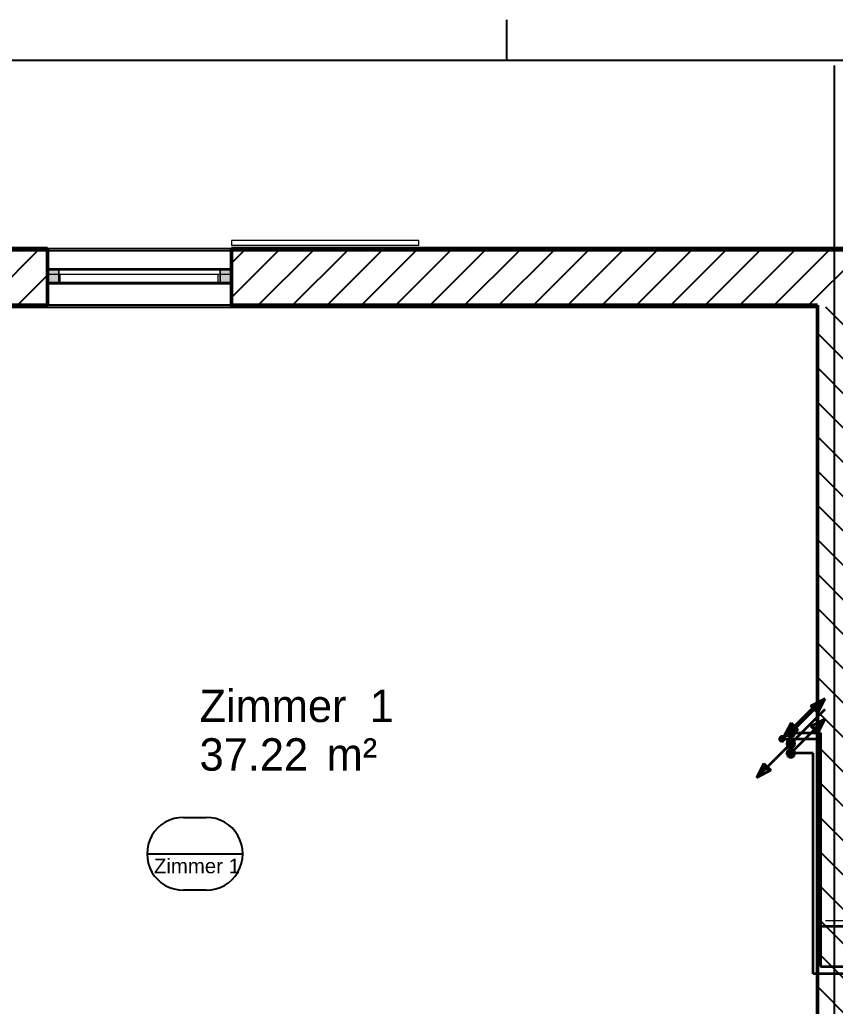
# Model space of a CAD drawing. Extents: x 0 to 756, y -25 to 420.
# Drawn here: x 153.9 to 254.5, y 298.3 to 420 of the extents above; entities that cross this region are included whole.
import ezdxf
from ezdxf.lldxf.tags import DXFTag

# ---------------------------------------------------------------- set-up
doc = ezdxf.new("R2010")
doc.units = 0
doc.layers.get('0').update_dxf_attribs({"lineweight": 25})
doc.layers.get('DEFPOINTS').update_dxf_attribs({"lineweight": 25})
for name, color, linetype, lineweight in [('A_Aussenwand', 7, 'Continuous', 25), ('A_Fenster', 7, 'Continuous', 25), ('A_Innenwand', 7, 'Continuous', 25), ('A_Raum', 7, 'Continuous', 25), ('Allgemein01', 7, 'Continuous', 13), ('Fenster', 7, 'Continuous', 13), ('Fensterbank', 7, 'Continuous', 13), ('Fensterbrüstung', 7, 'Continuous', 13), ('Maßlinie Allgemein', 7, 'Continuous', 13), ('Verschattung', 7, 'Continuous', 13), ('Wand Holz nicht tragend', 7, 'Continuous', 13), ('Wand Holz tragend', 7, 'Continuous', 13), ('X_Planrahmen', 7, 'Continuous', 25)]:
    doc.layers.add(name, color=color, linetype=linetype, lineweight=lineweight)
for name, color, linetype, lineweight, true_color in [('A_Geschossdecke', 7, 'Continuous', 25, 0x008080), ('Raum', 250, 'Continuous', 13, 0x333333), ('S_Kaltwasser', 3, 'Continuous', 35, 0x00ff00), ('S_Schmutzwasser', 7, 'Continuous', 35, 0x808040), ('S_Warmwasser', 1, 'fein_strichliert', 35, 0xff0000), ('S_Zirkulation', 7, 'fein_strichliert', 35, 0xff0080)]:
    doc.layers.add(name, color=color, linetype=linetype, lineweight=lineweight, true_color=true_color)
doc.styles.get("Standard").update_dxf_attribs({"font": 'arial.ttf'})
tags = doc.linetypes.add('fein_strichliert', pattern=[4, 1, -2, 1]).pattern_tags.tags
tags[8:9] = [DXFTag(74, 4), DXFTag(75, 0), DXFTag(340, '0'), DXFTag(46, 0.0), DXFTag(50, 0.0), DXFTag(44, 0.0), DXFTag(45, 0.0)]
tags[6:7] = [DXFTag(74, 4), DXFTag(75, 0), DXFTag(340, '0'), DXFTag(46, 0.0), DXFTag(50, 0.0), DXFTag(44, 0.0), DXFTag(45, 0.0)]
tags[4:5] = [DXFTag(74, 4), DXFTag(75, 0), DXFTag(340, '0'), DXFTag(46, 0.0), DXFTag(50, 0.0), DXFTag(44, 0.0), DXFTag(45, 0.0)]
tags = doc.linetypes.add('PUNKT2_S9', pattern=[0.1, 0, -0.1]).pattern_tags.tags
tags[6:7] = [DXFTag(74, 4), DXFTag(75, 0), DXFTag(340, '0'), DXFTag(46, 1.0), DXFTag(50, 0.0), DXFTag(44, 0.0), DXFTag(45, 0.0)]
tags[4:5] = [DXFTag(74, 4), DXFTag(75, 0), DXFTag(340, '0'), DXFTag(46, 1.0), DXFTag(50, 0.0), DXFTag(44, 0.0), DXFTag(45, 0.0)]
tags = doc.linetypes.add('VERDECKT2_S2', pattern=[0.27, 0.2, -0.07]).pattern_tags.tags
tags[6:7] = [DXFTag(74, 4), DXFTag(75, 0), DXFTag(340, '0'), DXFTag(46, 1.0), DXFTag(50, 0.0), DXFTag(44, 0.0), DXFTag(45, 0.0)]
tags[4:5] = [DXFTag(74, 4), DXFTag(75, 0), DXFTag(340, '0'), DXFTag(46, 1.0), DXFTag(50, 0.0), DXFTag(44, 0.0), DXFTag(45, 0.0)]

# ---------------------------------------------------------------- blocks, each defined once
blk = doc.blocks.new('Blockreferenz-A01I5XETIE', base_point=(0, -25))
at = {"layer": 'X_Planrahmen', "color": 0, "linetype": 'ByBlock', "lineweight": -2, "ltscale": 0.25}
for p, q in [((214, 415), (214, 420)), ((20, 415), (589, 415))]:
    blk.add_line(p, q, dxfattribs=at)
blk = doc.blocks.new('Referenz-A01I5XF3IE')
at = {"layer": 'Allgemein01', "color": 0, "linetype": 'VERDECKT2_S2', "lineweight": -2, "ltscale": 0.25}
blk.add_line((254.37, 414.36), (254.37, 5.7), dxfattribs=at)
at = {"layer": 'DEFPOINTS', "color": 0, "linetype": 'Continuous', "lineweight": -2, "ltscale": 0.25}
for p, q in [((157.31, 391.77), (157.31, 391.77)), ((157.31, 391.77), (157.31, 391.77)), ((180.02, 391.77), (180.02, 391.77)), ((180.02, 391.77), (180.02, 391.77)), ((252.33, 384.77), (252.33, 384.77)), ((252.33, 384.77), (252.33, 384.77)), ((252.33, 384.77), (252.33, 384.77)), ((252.33, 384.77), (252.33, 384.77)), ((252.33, 384.77), (252.33, 384.77)), ((252.33, 384.77), (252.33, 384.77))]:
    blk.add_line(p, q, dxfattribs=at)
at = {"layer": 'Fenster', "color": 0, "linetype": 'Continuous', "ltscale": 0.13}
for p, q in [((158.71, 389.27), (157.31, 389.27)), ((157.31, 389.27), (157.31, 387.43)), ((158.71, 387.43), (158.71, 389.27)), ((178.62, 389.27), (158.71, 389.27)), ((158.71, 389.27), (158.71, 387.43)), ((180.02, 389.27), (178.62, 389.27)), ((178.62, 389.27), (178.62, 387.43)), ((178.62, 387.43), (178.62, 389.27)), ((180.02, 387.43), (180.02, 389.27)), ((157.31, 387.43), (158.71, 387.43)), ((158.71, 387.43), (178.62, 387.43)), ((178.62, 387.43), (180.02, 387.43))]:
    blk.add_line(p, q, dxfattribs=at)
for points in [[(158.71, 387.43), (158.71, 389.27), (157.31, 389.27)], [(157.31, 387.43), (158.71, 387.43), (157.31, 389.27)], [(180.02, 387.43), (180.02, 389.27), (178.62, 389.27)], [(178.62, 387.43), (180.02, 387.43), (178.62, 389.27)]]:
    blk.add_solid(points, dxfattribs=at)
at = {"layer": 'Fensterbank', "color": 0, "lineweight": 18}
for p, q in [((180.02, 391.77), (157.31, 391.77)), ((180.02, 384.77), (157.31, 384.77))]:
    blk.add_line(p, q, dxfattribs=at)
at = {"layer": 'Fensterbrüstung', "color": 0, "linetype": 'Continuous', "ltscale": 0.13}
for p, q in [((180.02, 391.77), (157.31, 391.77)), ((157.31, 384.77), (180.02, 384.77))]:
    blk.add_line(p, q, dxfattribs=at)
at = {"layer": 'Maßlinie Allgemein', "color": 0, "lineweight": 18}
blk.add_line((262.34, 308.85), (253.33, 308.85), dxfattribs=at)
at = {"layer": 'Raum', "color": 0, "lineweight": -2}
for p, q in [((252.33, 384.77), (121.28, 384.77)), ((252.33, 269.25), (252.33, 384.77))]:
    blk.add_line(p, q, dxfattribs=at)
at = {"layer": 'Verschattung', "color": 0, "linetype": 'Continuous', "ltscale": 0.13}
for p, q in [((203.14, 392.77), (180.02, 392.77)), ((180.02, 392.77), (180.02, 392.17)), ((180.02, 392.17), (203.14, 392.17)), ((203.14, 392.17), (203.14, 392.77))]:
    blk.add_line(p, q, dxfattribs=at)
at = {"layer": 'Wand Holz nicht tragend', "color": 0, "lineweight": 50}
blk.add_line((252.33, 384.77), (252.33, 269.25), dxfattribs=at)
at = {"layer": 'Wand Holz tragend', "color": 0, "lineweight": 50}
for p, q in [((157.31, 391.77), (121.28, 391.77)), ((157.31, 391.77), (157.31, 389.13)), ((180.02, 389.13), (180.02, 391.77)), ((257.67, 391.77), (180.02, 391.77)), ((157.31, 389.13), (157.31, 387.57)), ((180.02, 387.57), (180.02, 389.13)), ((157.31, 387.57), (157.31, 384.77)), ((180.02, 384.77), (180.02, 387.57)), ((121.28, 384.77), (157.31, 384.77)), ((180.02, 384.77), (252.33, 384.77))]:
    blk.add_line(p, q, dxfattribs=at)
at = {"layer": 'Wand Holz tragend', "color": 0, "linetype": 'PUNKT2_S9', "lineweight": -2, "ltscale": 0.25}
for p, q in [((180.02, 389.13), (157.31, 389.13)), ((157.31, 389.13), (157.31, 387.57)), ((180.02, 387.57), (180.02, 389.13)), ((157.31, 387.57), (180.02, 387.57))]:
    blk.add_line(p, q, dxfattribs=at)
at = {"layer": 'Wand Holz tragend', "color": 0, "lineweight": -2, "char_height": 4.0027, "attachment_point": 1}
for s, insert in [('{\\fPosterama Text Light;Zimmer}', (176.08, 337.36)), ('{\\fPosterama Text Light;1}', (197.07, 337.36)), ('{\\fPosterama Text Light;37.22}', (176.08, 331.36)), ('{\\fPosterama Text Light;m²}', (191.76, 331.36))]:
    blk.add_mtext(s, dxfattribs=dict(at, insert=insert))
blk = doc.blocks.new('Wand-A01I5XF7IE', base_point=(114.28, 384.53))
at = {"color": 0, "linetype": 'ByBlock', "lineweight": -2, "ltscale": 0.25}
for p, q in [((114.28, 391.53), (157.28, 391.53)), ((179.98, 391.53), (257.58, 391.53)), ((121.28, 384.53), (157.28, 384.53)), ((179.98, 384.53), (252.33, 384.53))]:
    blk.add_line(p, q, dxfattribs=at)
at = {"color": 0, "lineweight": -2}
for p, q in [((149.14, 384.53), (156.14, 391.53)), ((179.98, 385.68), (185.84, 391.53)), ((179.98, 389.92), (181.59, 391.53)), ((183.08, 384.53), (190.08, 391.53)), ((187.32, 384.53), (194.32, 391.53)), ((191.56, 384.53), (198.56, 391.53)), ((195.81, 384.53), (202.81, 391.53)), ((200.05, 384.53), (207.05, 391.53)), ((204.29, 384.53), (211.29, 391.53)), ((208.54, 384.53), (215.54, 391.53)), ((212.78, 384.53), (219.78, 391.53)), ((217.02, 384.53), (224.02, 391.53)), ((221.26, 384.53), (228.26, 391.53)), ((225.51, 384.53), (232.51, 391.53)), ((229.75, 384.53), (236.75, 391.53)), ((233.99, 384.53), (240.99, 391.53)), ((238.23, 384.53), (245.23, 391.53)), ((242.48, 384.53), (249.48, 391.53)), ((246.72, 384.53), (253.72, 391.53)), ((250.96, 384.53), (257.58, 391.15)), ((153.38, 384.53), (157.28, 388.43))]:
    blk.add_line(p, q, dxfattribs=at)
blk = doc.blocks.new('Fenster-A01I5XFBIE', base_point=(157.28, 384.53))
at = {"color": 0, "linetype": 'ByBlock', "lineweight": -2, "ltscale": 0.25}
for p, q in [((157.28, 391.53), (179.98, 391.53)), ((157.28, 384.53), (157.28, 391.53)), ((179.98, 384.53), (179.98, 391.53)), ((157.28, 384.53), (179.98, 384.53))]:
    blk.add_line(p, q, dxfattribs=at)
at = {"color": 0, "linetype": 'ByBlock', "lineweight": 18, "ltscale": 0.18}
for p, q in [((157.28, 388.63), (179.98, 388.63)), ((158.88, 387.43), (158.88, 388.63)), ((178.38, 387.43), (178.38, 388.63)), ((157.28, 387.43), (179.98, 387.43))]:
    blk.add_line(p, q, dxfattribs=at)
at = {"color": 0, "linetype": 'fein_strichliert', "lineweight": 18, "ltscale": 0.18}
blk.add_line((179.98, 387.43), (179.98, 388.63), dxfattribs=at)
blk = doc.blocks.new('Zimmer 1-A01I5XGFIE', base_point=(169.6, 312.6))
at = {"color": 0, "linetype": 'ByBlock', "lineweight": -2, "ltscale": 0.25}
for p, q in [((172.93, 321.45), (172.38, 321.26)), ((173.51, 321.56), (172.93, 321.45)), ((174.1, 321.6), (173.51, 321.56)), ((174.1, 321.6), (176.91, 321.6)), ((177.5, 321.56), (176.91, 321.6)), ((178.08, 321.45), (177.5, 321.56)), ((178.63, 321.26), (178.08, 321.45)), ((170.92, 320.29), (170.53, 319.84)), ((171.36, 320.67), (170.92, 320.29)), ((171.85, 321), (171.36, 320.67)), ((172.38, 321.26), (171.85, 321)), ((179.16, 321), (178.63, 321.26)), ((179.65, 320.67), (179.16, 321)), ((180.09, 320.29), (179.65, 320.67)), ((180.48, 319.84), (180.09, 320.29)), ((170.2, 319.35), (169.94, 318.83)), ((170.53, 319.84), (170.2, 319.35)), ((180.81, 319.35), (180.48, 319.84)), ((181.07, 318.83), (180.81, 319.35)), ((169.64, 317.69), (169.6, 317.1)), ((169.75, 318.27), (169.64, 317.69)), ((169.94, 318.83), (169.75, 318.27)), ((181.26, 318.27), (181.07, 318.83)), ((181.37, 317.69), (181.26, 318.27)), ((181.41, 317.1), (181.37, 317.69)), ((169.6, 317.1), (181.41, 317.1)), ((169.6, 317.1), (169.64, 316.52)), ((169.64, 316.52), (169.75, 315.94)), ((181.26, 315.94), (181.37, 316.52)), ((181.37, 316.52), (181.41, 317.1)), ((169.75, 315.94), (169.94, 315.38)), ((169.94, 315.38), (170.2, 314.85)), ((180.81, 314.85), (181.07, 315.38)), ((181.07, 315.38), (181.26, 315.94)), ((170.2, 314.85), (170.53, 314.36)), ((170.53, 314.36), (170.92, 313.92)), ((180.09, 313.92), (180.48, 314.36)), ((180.48, 314.36), (180.81, 314.85)), ((170.92, 313.92), (171.36, 313.53)), ((171.36, 313.53), (171.85, 313.21)), ((171.85, 313.21), (172.38, 312.95)), ((172.38, 312.95), (172.93, 312.76)), ((178.08, 312.76), (178.63, 312.95)), ((178.63, 312.95), (179.16, 313.21)), ((179.16, 313.21), (179.65, 313.53)), ((179.65, 313.53), (180.09, 313.92)), ((172.93, 312.76), (173.51, 312.64)), ((173.51, 312.64), (174.1, 312.6)), ((176.91, 312.6), (174.1, 312.6)), ((176.91, 312.6), (177.5, 312.64)), ((177.5, 312.64), (178.08, 312.76))]:
    blk.add_line(p, q, dxfattribs=at)
at = {"color": 0, "linetype": 'ByBlock', "lineweight": -2, "ltscale": 0.25, "insert": (170.45, 316.5), "char_height": 1.8, "attachment_point": 1}
blk.add_mtext('{\\fArial;Zimmer 1}', dxfattribs=at)
blk = doc.blocks.new('Wand-A01I5XGTIE', base_point=(252.33, 269.09))
at = {"color": 0, "linetype": 'ByBlock', "lineweight": -2, "ltscale": 0.25}
for p, q in [((252.33, 269.09), (252.33, 384.53)), ((256.33, 269.09), (256.33, 384.53))]:
    blk.add_line(p, q, dxfattribs=at)
at = {"color": 0, "lineweight": -2}
for p, q in [((256.33, 381.57), (253.37, 384.53)), ((256.33, 377.33), (252.33, 381.33)), ((256.33, 373.08), (252.33, 377.08)), ((256.33, 368.84), (252.33, 372.84)), ((256.33, 364.6), (252.33, 368.6)), ((256.33, 360.36), (252.33, 364.36)), ((256.33, 356.11), (252.33, 360.11)), ((256.33, 351.87), (252.33, 355.87)), ((256.33, 347.63), (252.33, 351.63)), ((256.33, 343.39), (252.33, 347.39)), ((256.33, 339.14), (252.33, 343.14)), ((256.33, 334.9), (252.33, 338.9)), ((256.33, 330.66), (252.33, 334.66)), ((256.33, 326.41), (252.33, 330.41)), ((256.33, 322.17), (252.33, 326.17)), ((256.33, 317.93), (252.33, 321.93)), ((256.33, 313.69), (252.33, 317.69)), ((256.33, 309.44), (252.33, 313.44)), ((256.33, 305.2), (252.33, 309.2)), ((256.33, 300.96), (252.33, 304.96)), ((256.33, 296.72), (252.33, 300.72)), ((256.33, 292.47), (252.33, 296.47)), ((256.33, 288.23), (252.33, 292.23)), ((256.33, 283.99), (252.33, 287.99)), ((256.33, 279.75), (252.33, 283.75)), ((256.33, 275.5), (252.33, 279.5)), ((256.33, 271.26), (252.33, 275.26)), ((254.26, 269.09), (252.33, 271.02))]:
    blk.add_line(p, q, dxfattribs=at)
blk = doc.blocks.new('Geschossdecke-A01I5XOBIE', base_point=(114.28, 232.15))
at = {"color": 0, "linetype": 'ByBlock', "lineweight": -2, "ltscale": 0.25}
blk.add_line((394.28, 391.53), (114.28, 391.53), dxfattribs=at)
blk = doc.blocks.new('Fallleitung Abwasser-A01I5XOFIE', base_point=(244.79, 326.47))
at = {"color": 0, "lineweight": -2}
for p, q in [((249.39, 331.07), (253.28, 334.96)), ((248.68, 331.07), (248.64, 331.02)), ((248.73, 331.11), (248.68, 331.07)), ((248.78, 331.15), (248.73, 331.11)), ((248.84, 331.18), (248.78, 331.15)), ((248.9, 331.2), (248.84, 331.18)), ((248.97, 331.21), (248.9, 331.2)), ((249.03, 331.22), (248.97, 331.21)), ((249.1, 331.21), (249.03, 331.22)), ((249.16, 331.2), (249.1, 331.21)), ((249.23, 331.18), (249.16, 331.2)), ((249.28, 331.15), (249.23, 331.18)), ((249.34, 331.11), (249.28, 331.15)), ((249.39, 331.07), (249.34, 331.11)), ((249.43, 331.02), (249.39, 331.07)), ((248.68, 330.36), (244.79, 326.47)), ((248.54, 330.78), (248.53, 330.72)), ((248.53, 330.72), (248.54, 330.65)), ((248.55, 330.85), (248.54, 330.78)), ((248.54, 330.65), (248.55, 330.59)), ((248.57, 330.91), (248.55, 330.85)), ((248.55, 330.59), (248.57, 330.52)), ((248.6, 330.97), (248.57, 330.91)), ((248.57, 330.52), (248.6, 330.47)), ((248.64, 331.02), (248.6, 330.97)), ((248.6, 330.47), (248.64, 330.41)), ((248.64, 330.41), (248.68, 330.36)), ((248.68, 330.36), (248.73, 330.32)), ((248.73, 330.32), (248.78, 330.28)), ((248.78, 330.28), (248.84, 330.25)), ((248.84, 330.25), (248.9, 330.23)), ((248.9, 330.23), (248.97, 330.22)), ((248.97, 330.22), (249.03, 330.22)), ((249.03, 330.22), (249.1, 330.22)), ((249.1, 330.22), (249.16, 330.23)), ((249.16, 330.23), (249.23, 330.25)), ((249.23, 330.25), (249.28, 330.28)), ((249.28, 330.28), (249.34, 330.32)), ((249.34, 330.32), (249.39, 330.36)), ((249.39, 330.36), (249.43, 330.41)), ((249.47, 330.97), (249.43, 331.02)), ((249.43, 330.41), (249.47, 330.47)), ((249.5, 330.91), (249.47, 330.97)), ((249.47, 330.47), (249.5, 330.52)), ((249.52, 330.85), (249.5, 330.91)), ((249.5, 330.52), (249.52, 330.59)), ((249.53, 330.78), (249.52, 330.85)), ((249.52, 330.59), (249.53, 330.65)), ((249.53, 330.72), (249.53, 330.78)), ((249.53, 330.65), (249.53, 330.72)), ((245.72, 328.25), (244.79, 326.47)), ((246.57, 327.4), (244.79, 326.47)), ((245.72, 328.25), (246.57, 327.4))]:
    blk.add_line(p, q, dxfattribs=at)
for points in [[(249.47, 330.97), (248.6, 330.97), (249.39, 331.07)], [(248.6, 330.97), (249.39, 331.07), (248.68, 331.07)], [(249.39, 331.07), (248.68, 331.07), (249.28, 331.15)], [(248.68, 331.07), (249.28, 331.15), (248.78, 331.15)], [(249.28, 331.15), (248.78, 331.15), (249.16, 331.2)], [(248.78, 331.15), (249.16, 331.2), (248.9, 331.2)], [(249.16, 331.2), (248.9, 331.2), (249.03, 331.22)], [(249.53, 330.72), (248.53, 330.72), (249.52, 330.85)], [(248.53, 330.72), (249.52, 330.85), (248.55, 330.85)], [(248.55, 330.59), (249.53, 330.72), (248.53, 330.72)], [(249.52, 330.85), (248.55, 330.85), (249.47, 330.97)], [(248.55, 330.85), (249.47, 330.97), (248.6, 330.97)], [(249.52, 330.59), (248.55, 330.59), (249.53, 330.72)], [(248.6, 330.47), (249.52, 330.59), (248.55, 330.59)], [(249.47, 330.47), (248.6, 330.47), (249.52, 330.59)], [(248.68, 330.36), (249.47, 330.47), (248.6, 330.47)], [(249.39, 330.36), (248.68, 330.36), (249.47, 330.47)], [(248.78, 330.28), (249.39, 330.36), (248.68, 330.36)], [(249.28, 330.28), (248.78, 330.28), (249.39, 330.36)], [(248.9, 330.23), (249.28, 330.28), (248.78, 330.28)], [(249.16, 330.23), (248.9, 330.23), (249.28, 330.28)], [(249.03, 330.22), (249.16, 330.23), (248.9, 330.23)], [(244.79, 326.47), (246.57, 327.4), (245.27, 327.4)], [(246.57, 327.4), (245.27, 327.4), (245.72, 328.25)]]:
    blk.add_solid(points, dxfattribs=at)
blk = doc.blocks.new('Steigleitung Sanitär-A01I5XR1IE', base_point=(248.53, 329.01))
at = {"color": 0, "lineweight": -2}
for p, q in [((249.39, 329.87), (253.28, 333.76)), ((251.5, 332.83), (253.28, 333.76)), ((252.35, 331.98), (253.28, 333.76)), ((252.35, 331.98), (251.5, 332.83)), ((248.68, 329.87), (248.64, 329.82)), ((248.73, 329.91), (248.68, 329.87)), ((248.78, 329.95), (248.73, 329.91)), ((248.84, 329.98), (248.78, 329.95)), ((248.9, 330), (248.84, 329.98)), ((248.97, 330.01), (248.9, 330)), ((249.03, 330.01), (248.97, 330.01)), ((249.1, 330.01), (249.03, 330.01)), ((249.16, 330), (249.1, 330.01)), ((249.23, 329.98), (249.16, 330)), ((249.28, 329.95), (249.23, 329.98)), ((249.34, 329.91), (249.28, 329.95)), ((249.39, 329.87), (249.34, 329.91)), ((249.43, 329.82), (249.39, 329.87)), ((248.54, 329.58), (248.53, 329.51)), ((248.53, 329.51), (248.54, 329.45)), ((248.55, 329.64), (248.54, 329.58)), ((248.54, 329.45), (248.55, 329.38)), ((248.57, 329.7), (248.55, 329.64)), ((248.55, 329.38), (248.57, 329.32)), ((248.6, 329.76), (248.57, 329.7)), ((248.57, 329.32), (248.6, 329.26)), ((248.64, 329.82), (248.6, 329.76)), ((248.6, 329.26), (248.64, 329.21)), ((248.64, 329.21), (248.68, 329.16)), ((248.68, 329.16), (248.73, 329.12)), ((248.73, 329.12), (248.78, 329.08)), ((248.78, 329.08), (248.84, 329.05)), ((248.84, 329.05), (248.9, 329.03)), ((248.9, 329.03), (248.97, 329.02)), ((248.97, 329.02), (249.03, 329.01)), ((249.03, 329.01), (249.1, 329.02)), ((249.1, 329.02), (249.16, 329.03)), ((249.16, 329.03), (249.23, 329.05)), ((249.23, 329.05), (249.28, 329.08)), ((249.28, 329.08), (249.34, 329.12)), ((249.34, 329.12), (249.39, 329.16)), ((249.39, 329.16), (249.43, 329.21)), ((249.47, 329.76), (249.43, 329.82)), ((249.43, 329.21), (249.47, 329.26)), ((249.5, 329.7), (249.47, 329.76)), ((249.47, 329.26), (249.5, 329.32)), ((249.52, 329.64), (249.5, 329.7)), ((249.5, 329.32), (249.52, 329.38)), ((249.53, 329.58), (249.52, 329.64)), ((249.52, 329.38), (249.53, 329.45)), ((249.53, 329.51), (249.53, 329.58)), ((249.53, 329.45), (249.53, 329.51))]:
    blk.add_line(p, q, dxfattribs=at)
for points in [[(252.79, 332.83), (251.5, 332.83), (253.28, 333.76)], [(252.35, 331.98), (252.79, 332.83), (251.5, 332.83)], [(249.47, 329.76), (248.6, 329.76), (249.39, 329.87)], [(248.6, 329.76), (249.39, 329.87), (248.68, 329.87)], [(249.39, 329.87), (248.68, 329.87), (249.28, 329.95)], [(248.68, 329.87), (249.28, 329.95), (248.78, 329.95)], [(249.28, 329.95), (248.78, 329.95), (249.16, 330)], [(248.78, 329.95), (249.16, 330), (248.9, 330)], [(249.16, 330), (248.9, 330), (249.03, 330.01)], [(249.53, 329.51), (248.53, 329.51), (249.52, 329.64)], [(248.53, 329.51), (249.52, 329.64), (248.55, 329.64)], [(248.55, 329.38), (249.53, 329.51), (248.53, 329.51)], [(249.52, 329.64), (248.55, 329.64), (249.47, 329.76)], [(248.55, 329.64), (249.47, 329.76), (248.6, 329.76)], [(249.52, 329.38), (248.55, 329.38), (249.53, 329.51)], [(248.6, 329.26), (249.52, 329.38), (248.55, 329.38)], [(249.47, 329.26), (248.6, 329.26), (249.52, 329.38)], [(248.68, 329.16), (249.47, 329.26), (248.6, 329.26)], [(249.39, 329.16), (248.68, 329.16), (249.47, 329.26)], [(248.78, 329.08), (249.39, 329.16), (248.68, 329.16)], [(249.28, 329.08), (248.78, 329.08), (249.39, 329.16)], [(248.9, 329.03), (249.28, 329.08), (248.78, 329.08)], [(249.16, 329.03), (248.9, 329.03), (249.28, 329.08)], [(249.03, 329.01), (249.16, 329.03), (248.9, 329.03)]]:
    blk.add_solid(points, dxfattribs=at)
blk = doc.blocks.new('Verbundrohr (Stange)-A01I5XR7IE', base_point=(249.53, 302.31))
at = {"color": 0, "linetype": 'ByBlock', "lineweight": -2, "ltscale": 0.35}
for p, q in [((251.81, 329.51), (249.53, 329.51)), ((251.81, 302.31), (251.81, 329.51)), ((276.02, 302.31), (251.81, 302.31))]:
    blk.add_line(p, q, dxfattribs=at)
blk = doc.blocks.new('Steigleitung Sanitär-A01I5XT1IE', base_point=(248.53, 331.54))
at = {"color": 0, "linetype": 'Continuous', "lineweight": -2, "ltscale": 0.35}
for p, q in [((249.39, 332.4), (253.28, 336.28)), ((251.5, 335.36), (253.28, 336.28)), ((252.35, 334.51), (253.28, 336.28)), ((252.35, 334.51), (251.5, 335.36)), ((248.6, 332.29), (248.57, 332.23)), ((248.64, 332.35), (248.6, 332.29)), ((248.68, 332.4), (248.64, 332.35)), ((248.73, 332.44), (248.68, 332.4)), ((248.78, 332.48), (248.73, 332.44)), ((248.84, 332.5), (248.78, 332.48)), ((248.9, 332.53), (248.84, 332.5)), ((248.97, 332.54), (248.9, 332.53)), ((249.03, 332.54), (248.97, 332.54)), ((249.1, 332.54), (249.03, 332.54)), ((249.16, 332.53), (249.1, 332.54)), ((249.23, 332.5), (249.16, 332.53)), ((249.28, 332.48), (249.23, 332.5)), ((249.34, 332.44), (249.28, 332.48)), ((249.39, 332.4), (249.34, 332.44)), ((249.43, 332.35), (249.39, 332.4)), ((249.47, 332.29), (249.43, 332.35)), ((249.5, 332.23), (249.47, 332.29)), ((248.54, 332.11), (248.53, 332.04)), ((248.53, 332.04), (248.54, 331.98)), ((248.55, 332.17), (248.54, 332.11)), ((248.54, 331.98), (248.55, 331.91)), ((248.57, 332.23), (248.55, 332.17)), ((248.55, 331.91), (248.57, 331.85)), ((248.57, 331.85), (248.6, 331.79)), ((248.6, 331.79), (248.64, 331.74)), ((248.64, 331.74), (248.68, 331.69)), ((248.68, 331.69), (248.73, 331.65)), ((248.73, 331.65), (248.78, 331.61)), ((248.78, 331.61), (248.84, 331.58)), ((248.84, 331.58), (248.9, 331.56)), ((248.9, 331.56), (248.97, 331.55)), ((248.97, 331.55), (249.03, 331.54)), ((249.03, 331.54), (249.1, 331.55)), ((249.1, 331.55), (249.16, 331.56)), ((249.16, 331.56), (249.23, 331.58)), ((249.23, 331.58), (249.28, 331.61)), ((249.28, 331.61), (249.34, 331.65)), ((249.34, 331.65), (249.39, 331.69)), ((249.39, 331.69), (249.43, 331.74)), ((249.43, 331.74), (249.47, 331.79)), ((249.47, 331.79), (249.5, 331.85)), ((249.52, 332.17), (249.5, 332.23)), ((249.5, 331.85), (249.52, 331.91)), ((249.53, 332.11), (249.52, 332.17)), ((249.52, 331.91), (249.53, 331.98)), ((249.53, 332.04), (249.53, 332.11)), ((249.53, 331.98), (249.53, 332.04))]:
    blk.add_line(p, q, dxfattribs=at)
for points in [[(252.79, 335.36), (251.5, 335.36), (253.28, 336.28)], [(252.35, 334.51), (252.79, 335.36), (251.5, 335.36)], [(249.52, 332.17), (248.55, 332.17), (249.47, 332.29)], [(248.55, 332.17), (249.47, 332.29), (248.6, 332.29)], [(249.47, 332.29), (248.6, 332.29), (249.39, 332.4)], [(248.6, 332.29), (249.39, 332.4), (248.68, 332.4)], [(249.39, 332.4), (248.68, 332.4), (249.28, 332.48)], [(248.68, 332.4), (249.28, 332.48), (248.78, 332.48)], [(249.28, 332.48), (248.78, 332.48), (249.16, 332.53)], [(248.78, 332.48), (249.16, 332.53), (248.9, 332.53)], [(249.16, 332.53), (248.9, 332.53), (249.03, 332.54)], [(249.53, 332.04), (248.53, 332.04), (249.52, 332.17)], [(248.53, 332.04), (249.52, 332.17), (248.55, 332.17)], [(248.55, 331.91), (249.53, 332.04), (248.53, 332.04)], [(249.52, 331.91), (248.55, 331.91), (249.53, 332.04)], [(248.6, 331.79), (249.52, 331.91), (248.55, 331.91)], [(249.47, 331.79), (248.6, 331.79), (249.52, 331.91)], [(248.68, 331.69), (249.47, 331.79), (248.6, 331.79)], [(249.39, 331.69), (248.68, 331.69), (249.47, 331.79)], [(248.78, 331.61), (249.39, 331.69), (248.68, 331.69)], [(249.28, 331.61), (248.78, 331.61), (249.39, 331.69)], [(248.9, 331.56), (249.28, 331.61), (248.78, 331.61)], [(249.16, 331.56), (248.9, 331.56), (249.28, 331.61)], [(249.03, 331.54), (249.16, 331.56), (248.9, 331.56)]]:
    blk.add_solid(points, dxfattribs=at)
blk = doc.blocks.new('Verbundrohr (Stange)-A01I5XT3IE', base_point=(249.53, 300.95))
at = {"color": 0, "linetype": 'ByBlock', "lineweight": -2, "ltscale": 0.35}
for p, q in [((249.53, 332.04), (252.69, 332.04)), ((252.69, 332.04), (252.69, 303.18)), ((252.69, 303.18), (277.58, 303.18)), ((277.58, 303.18), (277.58, 300.95))]:
    blk.add_line(p, q, dxfattribs=at)
blk = doc.blocks.new('Steigleitung Sanitär-A01I5XT9IE', base_point=(247.63, 330.97))
at = {"color": 0, "linetype": 'Continuous', "lineweight": -2, "ltscale": 0.35}
for p, q in [((248.14, 331.49), (252.17, 335.52)), ((249.06, 333.26), (248.14, 331.49)), ((249.91, 332.41), (248.14, 331.49)), ((249.06, 333.26), (249.91, 332.41)), ((247.64, 331.35), (247.63, 331.31)), ((247.63, 331.31), (247.63, 331.27)), ((247.63, 331.27), (247.63, 331.24)), ((247.63, 331.24), (247.64, 331.2)), ((247.65, 331.39), (247.64, 331.35)), ((247.64, 331.2), (247.65, 331.16)), ((247.67, 331.42), (247.65, 331.39)), ((247.65, 331.16), (247.67, 331.12)), ((247.69, 331.46), (247.67, 331.42)), ((247.67, 331.12), (247.69, 331.09)), ((247.71, 331.49), (247.69, 331.46)), ((247.69, 331.09), (247.71, 331.06)), ((247.74, 331.51), (247.71, 331.49)), ((247.71, 331.06), (247.74, 331.04)), ((247.78, 331.53), (247.74, 331.51)), ((247.81, 331.55), (247.78, 331.53)), ((247.85, 331.56), (247.81, 331.55)), ((247.89, 331.57), (247.85, 331.56)), ((247.93, 331.57), (247.89, 331.57)), ((247.96, 331.57), (247.93, 331.57)), ((248, 331.56), (247.96, 331.57)), ((248.04, 331.55), (248, 331.56)), ((248.08, 331.53), (248.04, 331.55)), ((248.11, 331.51), (248.08, 331.53)), ((248.14, 331.49), (248.11, 331.51)), ((248.11, 331.04), (248.14, 331.06)), ((248.16, 331.46), (248.14, 331.49)), ((248.14, 331.06), (248.16, 331.09)), ((248.19, 331.42), (248.16, 331.46)), ((248.16, 331.09), (248.19, 331.12)), ((248.2, 331.39), (248.19, 331.42)), ((248.19, 331.12), (248.2, 331.16)), ((248.22, 331.35), (248.2, 331.39)), ((248.2, 331.16), (248.22, 331.2)), ((248.22, 331.31), (248.22, 331.35)), ((248.23, 331.27), (248.22, 331.31)), ((248.22, 331.24), (248.23, 331.27)), ((248.22, 331.2), (248.22, 331.24)), ((247.74, 331.04), (247.78, 331.01)), ((247.78, 331.01), (247.81, 331)), ((247.81, 331), (247.85, 330.98)), ((247.85, 330.98), (247.89, 330.98)), ((247.89, 330.98), (247.93, 330.97)), ((247.93, 330.97), (247.96, 330.98)), ((247.96, 330.98), (248, 330.98)), ((248, 330.98), (248.04, 331)), ((248.04, 331), (248.08, 331.01)), ((248.08, 331.01), (248.11, 331.04))]:
    blk.add_line(p, q, dxfattribs=at)
for points in [[(248.14, 331.49), (249.91, 332.41), (248.62, 332.41)], [(249.91, 332.41), (248.62, 332.41), (249.06, 333.26)], [(248.23, 331.27), (247.63, 331.27), (248.22, 331.35)], [(247.63, 331.27), (248.22, 331.35), (247.64, 331.35)], [(247.64, 331.2), (248.23, 331.27), (247.63, 331.27)], [(248.22, 331.35), (247.64, 331.35), (248.19, 331.42)], [(247.64, 331.35), (248.19, 331.42), (247.67, 331.42)], [(248.22, 331.2), (247.64, 331.2), (248.23, 331.27)], [(247.67, 331.12), (248.22, 331.2), (247.64, 331.2)], [(248.19, 331.42), (247.67, 331.42), (248.14, 331.49)], [(247.67, 331.42), (248.14, 331.49), (247.71, 331.49)], [(248.19, 331.12), (247.67, 331.12), (248.22, 331.2)], [(247.71, 331.06), (248.19, 331.12), (247.67, 331.12)], [(248.14, 331.49), (247.71, 331.49), (248.08, 331.53)], [(247.71, 331.49), (248.08, 331.53), (247.78, 331.53)], [(248.14, 331.06), (247.71, 331.06), (248.19, 331.12)], [(247.78, 331.01), (248.14, 331.06), (247.71, 331.06)], [(248.08, 331.53), (247.78, 331.53), (248, 331.56)], [(247.78, 331.53), (248, 331.56), (247.85, 331.56)], [(248.08, 331.01), (247.78, 331.01), (248.14, 331.06)], [(248, 331.56), (247.85, 331.56), (247.93, 331.57)], [(247.85, 330.98), (248.08, 331.01), (247.78, 331.01)], [(248, 330.98), (247.85, 330.98), (248.08, 331.01)], [(247.93, 330.97), (248, 330.98), (247.85, 330.98)]]:
    blk.add_solid(points, dxfattribs=at)
blk = doc.blocks.new('Verbundrohr (Stange)-A01I5XURIE', base_point=(248.23, 308.16))
at = {"color": 0, "linetype": 'ByBlock', "lineweight": -2, "ltscale": 0.35}
for p, q in [((248.23, 331.27), (252.28, 331.27)), ((252.28, 331.27), (252.28, 308.16)), ((320.34, 311.49), (320.34, 313.12)), ((252.28, 308.16), (320.34, 308.16)), ((320.34, 308.16), (320.34, 308.99))]:
    blk.add_line(p, q, dxfattribs=at)
blk = doc.blocks.new('Geschossdecke-A01I5XVJIE', base_point=(114.28, 31.48))
at = {"color": 0, "linetype": 'ByBlock', "lineweight": -2, "ltscale": 0.25}
blk.add_line((114.28, 391.53), (394.28, 391.53), dxfattribs=at)

msp = doc.modelspace()

# ---------------------------------------------------------------- block references
at = {"ltscale": 0.25}
msp.add_blockref('Blockreferenz-A01I5XETIE', (0, -25), dxfattribs=at)
at = {"color": 8, "lineweight": 25, "ltscale": 0.25, "true_color": 0x808080}
msp.add_blockref('Referenz-A01I5XF3IE', (0, 0), dxfattribs=at)
at = {"layer": 'A_Aussenwand', "ltscale": 0.25}
msp.add_blockref('Wand-A01I5XF7IE', (114.28, 384.53), dxfattribs=at)
at = {"layer": 'A_Fenster', "ltscale": 0.25}
msp.add_blockref('Fenster-A01I5XFBIE', (157.28, 384.53), dxfattribs=at)
at = {"layer": 'A_Geschossdecke', "ltscale": 0.25}
for name, p in [('Geschossdecke-A01I5XOBIE', (114.28, 232.15)), ('Geschossdecke-A01I5XVJIE', (114.28, 31.48))]:
    msp.add_blockref(name, p, dxfattribs=at)
at = {"layer": 'A_Innenwand', "ltscale": 0.25}
msp.add_blockref('Wand-A01I5XGTIE', (252.33, 269.09), dxfattribs=at)
at = {"layer": 'A_Raum', "ltscale": 0.25}
msp.add_blockref('Zimmer 1-A01I5XGFIE', (169.6, 312.6), dxfattribs=at)
at = {"layer": 'S_Kaltwasser', "ltscale": 0.35}
for name, p in [('Steigleitung Sanitär-A01I5XR1IE', (248.53, 329.01)), ('Verbundrohr (Stange)-A01I5XR7IE', (249.53, 302.31))]:
    msp.add_blockref(name, p, dxfattribs=at)
at = {"layer": 'S_Schmutzwasser', "ltscale": 0.35}
msp.add_blockref('Fallleitung Abwasser-A01I5XOFIE', (244.79, 326.47), dxfattribs=at)
at = {"layer": 'S_Warmwasser', "ltscale": 0.35}
for name, p in [('Steigleitung Sanitär-A01I5XT1IE', (248.53, 331.54)), ('Verbundrohr (Stange)-A01I5XT3IE', (249.53, 300.95))]:
    msp.add_blockref(name, p, dxfattribs=at)
at = {"layer": 'S_Zirkulation', "ltscale": 0.35}
for name, p in [('Steigleitung Sanitär-A01I5XT9IE', (247.63, 330.97)), ('Verbundrohr (Stange)-A01I5XURIE', (248.23, 308.16))]:
    msp.add_blockref(name, p, dxfattribs=at)

doc.saveas('drawing.dxf')
